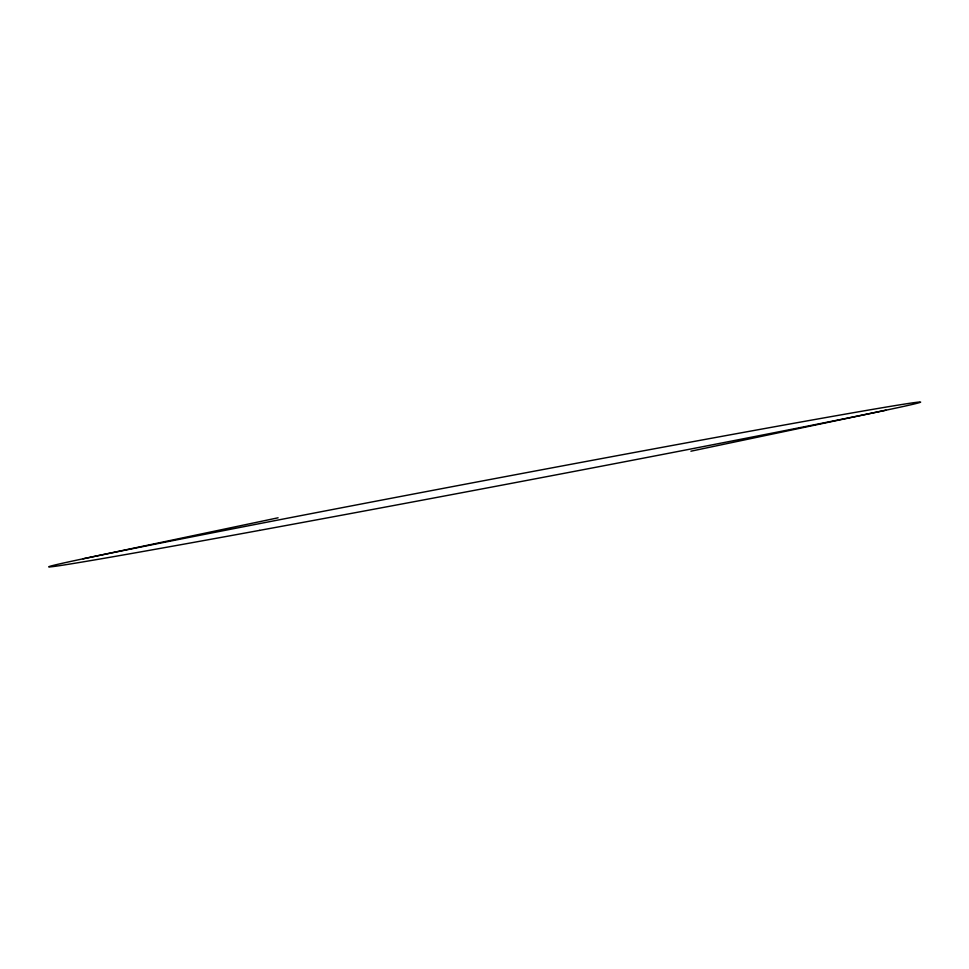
<?xml version="1.0" encoding="UTF-8"?>
<svg xmlns="http://www.w3.org/2000/svg" width="969" height="969" viewBox="0 0 969 969"><rect width="100%" height="100%" fill="white"/><g stroke="black" fill="none" stroke-linecap="round" stroke-linejoin="round"><path stroke-width="1.45" d="M83.007 558.822L278.103 517.797M690.897 451.203L885.993 410.178M259.607 530.37A443.838 3.876 -10.7 0 0 920.55 402.183A443.838 3.876 -10.7 0 0 273.343 520.947A443.838 3.876 -10.7 0 0 259.607 530.37"/></g></svg>
